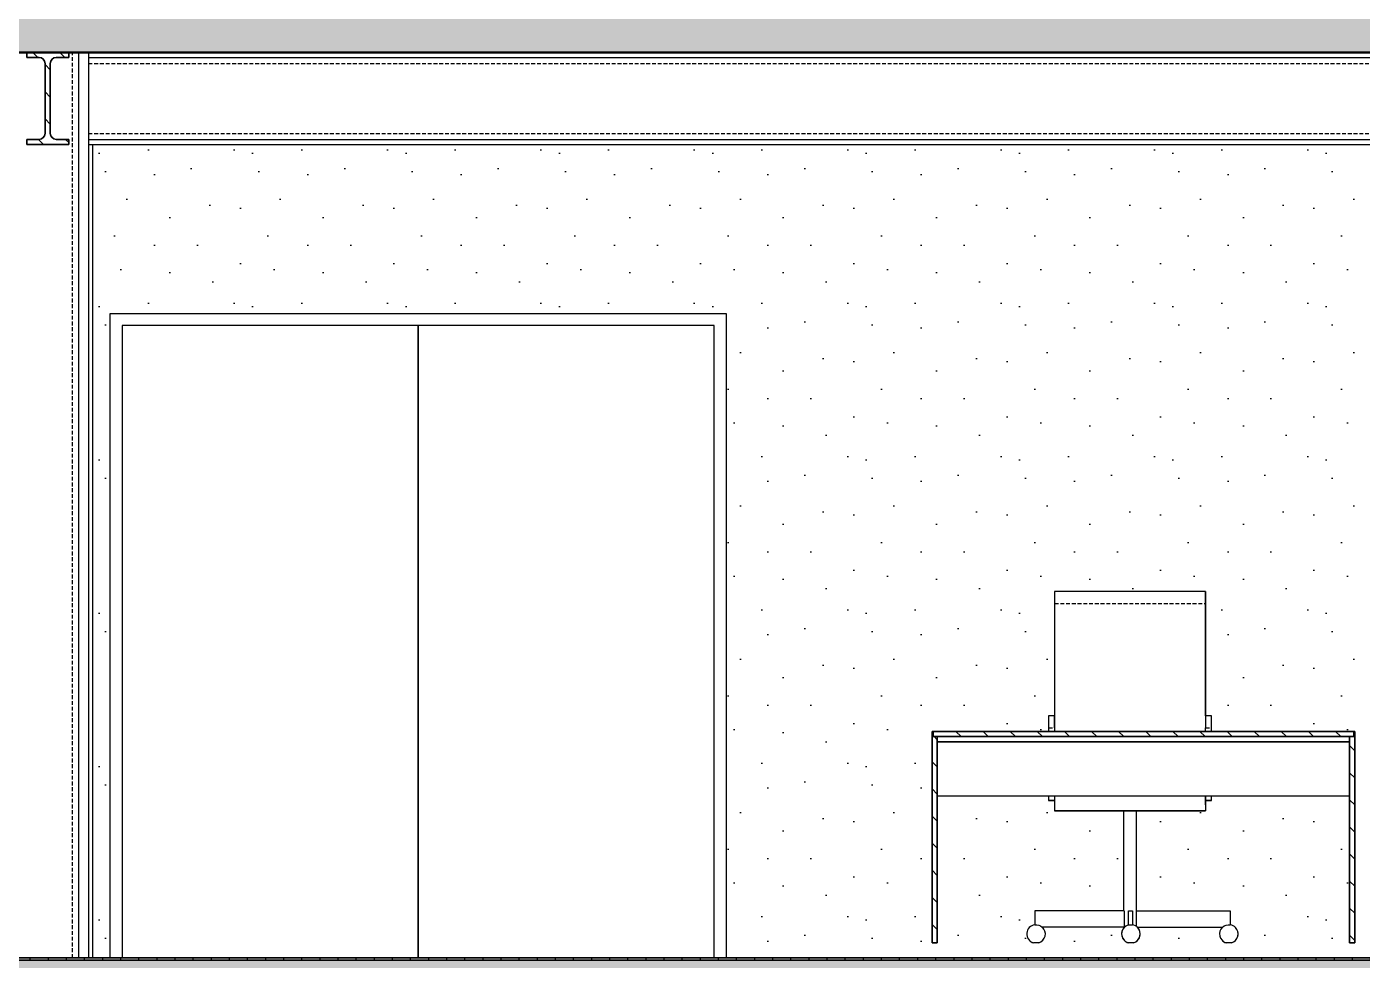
# Model space of a CAD drawing. Header units: millimetres. Extents: x -100 to 224448, y 0 to 22177.
# Drawn here: x 80044 to 84468, y 13592 to 16685 of the extents above; entities that cross this region are included whole.
import ezdxf

# ---------------------------------------------------------------- set-up
doc = ezdxf.new("R2010")
doc.units = ezdxf.units.MM
doc.linetypes.add('DASHED', pattern=[19.05, 12.7, -6.35])
doc.layers.get('0').update_dxf_attribs({"true_color": 0xdfdfdf})
for name, color, linetype in [('Background_0', 7, 'Continuous'), ('Background_DOOR_FRAME', 253, 'Continuous'), ('Background_DOOR_PANEL', 255, 'Continuous'), ('Boundary_0', 7, 'Continuous'), ('Boundary_Floor_ Ceramic Tiles', 7, 'Continuous'), ('Boundary_Screed', 7, 'Continuous'), ('Elevation_Plaster_ Cement', 7, 'Continuous'), ('Fill_0', 7, 'Continuous'), ('Fill_Concrete_ Reinforced', 85, 'Continuous'), ('Fill_Floor_ Ceramic Tiles', 251, 'Continuous'), ('Fill_Screed', 251, 'Continuous'), ('Viewport border', 7, 'Continuous')]:
    doc.layers.add(name, color=color, linetype=linetype)
for name, color, linetype, lineweight in [('Background_Concrete_ Reinforced', 7, 'Continuous', 9), ('Background_Floor_ Ceramic Tiles', 7, 'Continuous', 9), ('Background_Plaster_ Cement', 7, 'Continuous', 9), ('Background_Screed', 7, 'Continuous', 9), ('Boundary_Concrete_ Reinforced', 99, 'Continuous', 50)]:
    doc.layers.add(name, color=color, linetype=linetype, lineweight=lineweight)
doc.layers.add('BIM_ROOM_LINES', color=7, linetype='Continuous', plot=False)

# ---------------------------------------------------------------- blocks, each defined once
blk = doc.blocks.new("AA'__section__..%5CMainBuilding.dwg", base_point=(4426.8, -9050, 0))
at = {"layer": 'Elevation_Plaster_ Cement'}
h = blk.add_hatch(dxfattribs=at)
h.set_pattern_fill('DOTS2', color=256, scale=20, style=0)
h.paths.add_polyline_path([(11165.9, 7245), (11165.9, 4550), (11180.9, 4550), (11180.9, 7245)])
h = blk.add_hatch(dxfattribs=at)
h.set_pattern_fill('DOTS2', color=256, scale=20, style=0)
h.paths.add_polyline_path([(13278.1, 6685), (13278.1, 4550), (20835.9, 4550), (20835.9, 7245), (11180.9, 7245), (11180.9, 4550), (11238.1, 4550), (11238.1, 6685)])
h.paths.add_polyline_path([(13977.5, 4600), (13960.5, 4600), (13960.5, 5300), (13963.5, 5300), (14346.4, 5300), (14346.4, 5311.9), (14346.4, 5340.2), (14346.4, 5351.9), (14366.4, 5351.9), (14366.4, 5724.1), (14366.4, 5752.4), (14366.4, 5764.1), (14866.4, 5764.1), (14866.4, 5755.3), (14866.4, 5752.4), (14866.4, 5734.1), (14866.4, 5724.1), (14866.4, 5351.9), (14886.4, 5351.9), (14886.4, 5340.2), (14886.4, 5321.9), (14886.4, 5313.1), (14886.4, 5311.9), (14886.4, 5300), (15357.5, 5300), (15360.5, 5300), (15360.5, 4600), (15343.5, 4600), (15343.5, 5086), (14886.4, 5086), (14886.4, 5071.2), (14866.4, 5071.2), (14866.4, 5056.9), (14866.4, 5042.8), (14866.4, 5036.9), (14636.9, 5036.9), (14636.9, 4705.4), (14947.8, 4705.4), (14947.8, 4660, -0.168014), (14965.7, 4650.7, -0.191533), (14974.1, 4629.5, -0.33166), (14952.1, 4600), (14934.5, 4600, -0.131778), (14920.9, 4608.4, -0.414557), (14922.2, 4651.9), (14640.1, 4651.9, -0.006299), (14640.7, 4651.4, -0.008243), (14641.4, 4650.7, -0.191527), (14649.8, 4629.5, -0.331657), (14627.8, 4600), (14619, 4600), (14610.2, 4600, -0.131769), (14596.6, 4608.4, -0.414572), (14597.9, 4651.9), (14596.2, 4651.9), (14595.9, 4651.9), (14326, 4651.9, -0.206646), (14335.7, 4629.5, -0.331656), (14313.7, 4600), (14296.1, 4600, -0.131779), (14282.5, 4608.4, -0.606132), (14300.3, 4660), (14300.3, 4705.4), (14595.9, 4705.4), (14595.9, 5036.9), (14366.4, 5036.9), (14366.4, 5071.2), (14346.4, 5071.2), (14346.4, 5086), (13977.5, 5086)], flags=16)
h.paths.add_polyline_path([(15427.5, 4600), (15410.5, 4600), (15410.5, 5300), (15413.5, 5300), (15796.4, 5300), (15796.4, 5311.9), (15796.4, 5340.2), (15796.4, 5351.9), (15816.4, 5351.9), (15816.4, 5724.1), (15816.4, 5752.4), (15816.4, 5764.1), (16316.4, 5764.1), (16316.4, 5755.3), (16316.4, 5752.4), (16316.4, 5734.1), (16316.4, 5724.1), (16316.4, 5351.9), (16336.4, 5351.9), (16336.4, 5340.2), (16336.4, 5321.9), (16336.4, 5313.1), (16336.4, 5311.9), (16336.4, 5300), (16807.5, 5300), (16810.5, 5300), (16810.5, 4600), (16793.5, 4600), (16793.5, 5086), (16336.4, 5086), (16336.4, 5071.2), (16316.4, 5071.2), (16316.4, 5056.9), (16316.4, 5042.8), (16316.4, 5036.9), (16086.9, 5036.9), (16086.9, 4705.4), (16397.8, 4705.4), (16397.8, 4660, -0.168012), (16415.7, 4650.7, -0.191533), (16424.1, 4629.5, -0.33166), (16402.1, 4600), (16384.5, 4600, -0.131775), (16370.9, 4608.4, -0.414564), (16372.2, 4651.9), (16090.1, 4651.9, -0.006296), (16090.7, 4651.4, -0.008248), (16091.4, 4650.7, -0.191524), (16099.8, 4629.5, -0.331661), (16077.8, 4600), (16069, 4600), (16060.2, 4600, -0.131771), (16046.6, 4608.4, -0.414569), (16047.9, 4651.9), (16046.2, 4651.9), (16045.9, 4651.9), (15776, 4651.9, -0.206646), (15785.7, 4629.5, -0.33166), (15763.7, 4600), (15746.1, 4600, -0.131775), (15732.5, 4608.4, -0.606132), (15750.3, 4660), (15750.3, 4705.4), (16045.9, 4705.4), (16045.9, 5036.9), (15816.4, 5036.9), (15816.4, 5071.2), (15796.4, 5071.2), (15796.4, 5086), (15427.5, 5086)], flags=16)
h.paths.add_polyline_path([(16877.5, 4600), (16860.5, 4600), (16860.5, 5300), (16863.5, 5300), (17246.4, 5300), (17246.4, 5311.9), (17246.4, 5340.2), (17246.4, 5351.9), (17266.4, 5351.9), (17266.4, 5724.1), (17266.4, 5752.4), (17266.4, 5764.1), (17766.4, 5764.1), (17766.4, 5755.3), (17766.4, 5752.4), (17766.4, 5734.1), (17766.4, 5724.1), (17766.4, 5351.9), (17786.4, 5351.9), (17786.4, 5340.2), (17786.4, 5321.9), (17786.4, 5313.1), (17786.4, 5311.9), (17786.4, 5300), (18257.5, 5300), (18260.5, 5300), (18260.5, 4600), (18243.5, 4600), (18243.5, 5086), (17786.4, 5086), (17786.4, 5071.2), (17766.4, 5071.2), (17766.4, 5056.9), (17766.4, 5042.8), (17766.4, 5036.9), (17536.9, 5036.9), (17536.9, 4705.4), (17847.8, 4705.4), (17847.8, 4660, -0.168012), (17865.7, 4650.7, -0.191533), (17874.1, 4629.5, -0.33166), (17852.1, 4600), (17834.5, 4600, -0.131775), (17820.9, 4608.4, -0.414564), (17822.2, 4651.9), (17540.1, 4651.9, -0.006296), (17540.7, 4651.4, -0.008248), (17541.4, 4650.7, -0.191524), (17549.8, 4629.5, -0.331661), (17527.8, 4600), (17519, 4600), (17510.2, 4600, -0.131771), (17496.6, 4608.4, -0.414569), (17497.9, 4651.9), (17496.2, 4651.9), (17495.9, 4651.9), (17226, 4651.9, -0.206646), (17235.7, 4629.5, -0.33166), (17213.7, 4600), (17196.1, 4600, -0.131775), (17182.5, 4608.4, -0.606132), (17200.3, 4660), (17200.3, 4705.4), (17495.9, 4705.4), (17495.9, 5036.9), (17266.4, 5036.9), (17266.4, 5071.2), (17246.4, 5071.2), (17246.4, 5086), (16877.5, 5086)], flags=16)
at = {"layer": 'Fill_0', "extrusion": (-1.74004e-16, 1.40311e-28, -1)}
h = blk.add_hatch(dxfattribs=at)
h.set_pattern_fill('ANSI31', color=256, scale=20, style=0)
h.set_pattern_definition([(45, (-5595.9, -5200), (-44.90128, 44.90128), [])])
edge = h.paths.add_edge_path()
edge.add_line((-11100.4, 7550), (-11100.4, 7533.3))
edge.add_line((-11100.4, 7533.3), (-11059.5, 7533.3))
edge.add_spline(control_points=[(-11059.5, 7533.3), (-11039.6, 7533.3), (-11039.6, 7513.4)], knot_values=[-0.785398, -0.785398, -0.785398, 0.785398, 0.785398, 0.785398], weights=[1, 0.707107, 1], degree=2, periodic=0)
edge.add_line((-11039.6, 7513.4), (-11039.6, 7281.6))
edge.add_spline(control_points=[(-11039.6, 7281.6), (-11039.6, 7261.7), (-11059.5, 7261.7)], knot_values=[-0.785398, -0.785398, -0.785398, 0.785398, 0.785398, 0.785398], weights=[1, 0.707107, 1], degree=2, periodic=0)
edge.add_line((-11059.5, 7261.7), (-11100.4, 7261.7))
edge.add_line((-11100.4, 7261.7), (-11100.4, 7245))
edge.add_line((-11100.4, 7245), (-10961.4, 7245))
edge.add_line((-10961.4, 7245), (-10961.4, 7261.7))
edge.add_line((-10961.4, 7261.7), (-11002.3, 7261.7))
edge.add_spline(control_points=[(-11002.3, 7261.7), (-11022.2, 7261.7), (-11022.2, 7281.6)], knot_values=[-0.785398, -0.785398, -0.785398, 0.785398, 0.785398, 0.785398], weights=[1, 0.707107, 1], degree=2, periodic=0)
edge.add_line((-11022.2, 7281.6), (-11022.2, 7513.4))
edge.add_spline(control_points=[(-11022.2, 7513.4), (-11022.2, 7533.3), (-11002.3, 7533.3)], knot_values=[-0.785398, -0.785398, -0.785398, 0.785398, 0.785398, 0.785398], weights=[1, 0.707107, 1], degree=2, periodic=0)
edge.add_line((-11002.3, 7533.3), (-10961.4, 7533.3))
edge.add_line((-10961.4, 7533.3), (-10961.4, 7550))
edge.add_line((-10961.4, 7550), (-11100.4, 7550))
at = {"layer": 'Fill_0', "extrusion": (-1.97173e-15, 4.65708e-17, -1)}
h = blk.add_hatch(dxfattribs=at)
h.set_pattern_fill('ANSI31', color=256, scale=20, style=0)
h.set_pattern_definition([(45, (-5595.9, -5200), (-44.90128, 44.90128), [])])
h.paths.add_polyline_path([(-13963.5, 5300), (-13963.5, 5283), (-13977.5, 5283), (-13977.5, 4600), (-13960.5, 4600), (-13960.5, 5300)])
at = {"layer": 'Fill_0', "extrusion": (6.00674e-20, -4.99064e-16, -1)}
h = blk.add_hatch(dxfattribs=at)
h.set_pattern_fill('ANSI31', color=256, scale=20, style=0)
h.set_pattern_definition([(45, (-5595.9, -5200), (-44.90128, 44.90128), [])])
h.paths.add_polyline_path([(-13963.5, 5300), (-15357.5, 5300), (-15357.5, 5283), (-13963.5, 5283)])
at = {"layer": 'Fill_0', "extrusion": (1.83531e-15, -5.85428e-17, -1)}
h = blk.add_hatch(dxfattribs=at)
h.set_pattern_fill('ANSI31', color=256, scale=20, style=0)
h.set_pattern_definition([(45, (-5595.9, -5200), (-44.90128, 44.90128), [])])
h.paths.add_polyline_path([(-15357.5, 5283), (-15357.5, 5300), (-15360.5, 5300), (-15360.5, 4600), (-15343.5, 4600), (-15343.5, 5283)])
at = {"layer": 'Fill_Concrete_ Reinforced', "extrusion": (1.66128e-17, 2.88827e-15, -1)}
h = blk.add_hatch(dxfattribs=at)
h.set_pattern_fill('CONCRETE1', color=256, scale=20, angle=15, style=0)
h.set_pattern_definition([(15, (-5595.9, -5200), (287.368, 497.736), [50.8, -355.6]), (105, (-5595.9, -5200), (-497.736, 287.368), [50.8, -355.6]), (150, (-5546.83, -5186.85), (-392.5523, -105.184), [71.842, -502.8944]), (15, (-5606, -4966.04), (287.368, 497.736), [50.8, -355.6]), (60, (-5574.9, -4984), (-105.184, 392.5523), [35.921, -538.8154]), (150, (-5574.9, -4984), (-392.5523, -105.184), [35.921, -538.8154]), (15, (-5485.1, -4828.46), (287.368, 497.736), [71.842, -334.558]), (60, (-5485.1, -4828.46), (-105.184, 392.5523), [50.8, -523.9364]), (150, (-5415.7, -4809.87), (-392.5523, -105.184), [50.8, -523.9364]), (105, (-5352.3, -5029.55), (-497.736, 287.368), [50.8, -355.6]), (60, (-5352.32, -5029.55), (-105.184, 392.5523), [35.921, -538.8154]), (150, (-5334.36, -4998.44), (-392.5523, -105.184), [35.921, -538.8154]), (15, (-5573.13, -5088.7), (287.368, 497.736), [25.4, -340.36]), (15, (-5305, -4911.7), (287.368, 497.736), [25.4, -340.36]), (105, (-5440.83, -4895.5), (-497.736, 287.368), [25.4, -340.36]), (150, (-5332.6, -5103.15), (-392.5523, -105.184), [35.921, -538.8154]), (150, (-5576.65, -4879.3), (-392.5523, -105.184), [35.921, -538.8154]), (60, (-5446.4, -5021.9), (-105.184, 392.5523), [35.921, -538.8154]), (105, (-5474.1, -5114.77), (-497.736, 287.368), [6.35, -400.05]), (105, (-5500.1, -4944.24), (-497.736, 287.368), [6.35, -400.05]), (105, (-5334.15, -4827.46), (-497.736, 287.368), [6.35, -400.05]), (105, (-5272.14, -5034.36), (-497.736, 287.368), [6.35, -400.05])])
h.paths.add_polyline_path([(-26015.9, 7550), (-5775.9, 7550), (-5775.9, 7720), (-5915.9, 7720), (-25875.9, 7720), (-26015.9, 7720)])
at = {"layer": 'Fill_Floor_ Ceramic Tiles', "extrusion": (2.10113e-17, -4.02994e-14, -1)}
h = blk.add_hatch(dxfattribs=at)
h.set_pattern_fill('_USER', color=256, scale=60, angle=90, style=0, pattern_type=0)
h.set_pattern_definition([(90, (-5595.9, -5200), (-60, -2e-13), [])])
h.paths.add_polyline_path([(-5915.9, 4550), (-25875.9, 4550), (-25875.9, 4542), (-5915.9, 4542)])
at = {"layer": 'Fill_Screed', "extrusion": (2.11813e-17, 1.06051e-15, -1)}
h = blk.add_hatch(dxfattribs=at)
h.set_pattern_fill('SCREED', color=256, scale=20, angle=15, style=0)
h.set_pattern_definition([(15, (-5595.9, -5200), (915.6406, 508.3053), [-127, 0, -381, 0]), (15, (-5599.19, -5187.73), (915.6406, 508.3053), [-50.8, 0, -177.8, 0, -91.44, 0, -381, 0]), (15, (-5602.47, -5175.47), (915.6406, 508.3053), [-25.4, 0, -127, 0, -127, 0, -279.4, 0, -91.44, 0]), (15, (-5605.76, -5163.2), (915.6406, 508.3053), [-91.44, 0, -406.4, 0]), (15, (-5609.05, -5150.93), (915.6406, 508.3053), [-304.8, 0, -304.8, 0]), (15, (-5612.34, -5138.66), (915.6406, 508.3053), [-431.8, 0]), (15, (-5615.62, -5126.4), (915.6406, 508.3053), [-127, 0, -558.8, 0]), (15, (-5618.9, -5114.13), (915.6406, 508.3053), [-177.8, 0, -101.6, 0]), (15, (-5622.2, -5101.86), (915.6406, 508.3053), [-254, 0]), (15, (-5628.77, -5077.33), (915.6406, 508.3053), [-35.56, 0, -381, 0, -228.6, 0]), (15, (-5632.06, -5065.06), (915.6406, 508.3053), [-50.8, 0, -5.08, 0, -127, 0]), (15, (-5635.34, -5052.8), (915.6406, 508.3053), [-25.4, 0, -330.2, 0, -381, 0]), (15, (-5638.63, -5040.53), (915.6406, 508.3053), [-254, 0]), (15, (-5641.92, -5028.26), (915.6406, 508.3053), [-127, 0, -533.4, 0]), (15, (-5648.5, -5003.72), (915.6406, 508.3053), [-609.6, 0]), (15, (-5651.78, -4991.46), (915.6406, 508.3053), [-127, 0, -10.16, 0, -177.8, 0]), (15, (-5655.07, -4979.2), (915.6406, 508.3053), [-35.56, 0, -254, 0, -101.6, 0, -177.8, 0, -203.2, 0]), (15, (-5658.35, -4966.92), (915.6406, 508.3053), [-76.2, 0, -101.6, 0, -254, 0, -10.16, 0, -127, 0]), (15, (-5661.64, -4954.65), (915.6406, 508.3053), [-254, 0])])
h.paths.add_polyline_path([(-5915.9, 4542), (-25875.9, 4542), (-25875.9, 4510), (-5915.9, 4510)])
at = {"linetype": 'DASHED', "extrusion": (0, 1, 1.06547e-32)}
for p, q in [((11112.9, 4550), (11112.9, 7550)), ((11165.9, 7513.4), (20835.9, 7513.4)), ((11165.9, 7281.6), (20835.9, 7281.6)), ((14366.4, 5724.1), (14866.4, 5724.1)), ((14866.4, 5724.1), (14866.4, 5724.1)), ((14346.4, 5311.9), (14366.4, 5311.9)), ((14866.4, 5311.9), (14886.4, 5311.9))]:
    blk.add_line(p, q, dxfattribs=at)
blk.add_line((5427.9, 4550), (41613.9, 4550))
blk.add_line((5427.9, 4550), (41613.9, 4550))
at = {"layer": 'Background_0', "extrusion": (0, 1, 1.06547e-32)}
for p, q in [((10961.4, 7550), (10961.4, 7533.3)), ((11100.4, 7550), (10961.4, 7550)), ((10961.4, 7533.3), (11002.3, 7533.3)), ((11059.5, 7533.3), (11100.4, 7533.3)), ((11100.4, 7550), (11112.9, 7550)), ((11112.9, 7550), (11100.4, 7550)), ((11100.4, 7533.3), (11100.4, 7550)), ((11112.9, 7550), (11127.7, 7550)), ((11127.7, 7550), (11112.9, 7550)), ((11127.7, 7550), (11133.9, 7550)), ((11133.9, 7550), (11127.7, 7550)), ((11165.9, 7550), (11133.9, 7550)), ((11133.9, 4550), (11133.9, 7550)), ((11133.9, 7550), (11165.9, 7550)), ((20835.9, 7550), (11165.9, 7550)), ((11165.9, 7550), (11165.9, 4550)), ((11165.9, 7550), (11165.9, 7533.3)), ((11165.9, 7533.3), (11165.9, 7527.5)), ((11165.9, 7533.3), (20835.9, 7533.3)), ((11165.9, 7527.5), (11165.9, 7513.4)), ((11022.2, 7513.4), (11022.2, 7281.6)), ((11039.6, 7281.6), (11039.6, 7513.4)), ((11165.9, 7513.4), (11165.9, 7281.6)), ((10961.4, 7261.7), (10961.4, 7245)), ((11002.3, 7261.7), (10961.4, 7261.7)), ((11100.4, 7261.7), (11059.5, 7261.7)), ((11100.4, 7245), (11100.4, 7261.7)), ((11165.9, 7281.6), (11165.9, 7267.5)), ((11165.9, 7267.5), (11165.9, 7261.7)), ((11165.9, 7261.7), (20835.9, 7261.7)), ((11165.9, 7261.7), (11165.9, 7245)), ((10961.4, 7245), (11100.4, 7245)), ((11165.9, 7245), (20835.9, 7245)), ((11180.9, 4550), (11180.9, 7245)), ((14366.4, 5764.1), (14366.4, 5752.4)), ((14866.4, 5764.1), (14366.4, 5764.1)), ((14366.4, 5752.4), (14366.4, 5724.1)), ((14866.4, 5764.1), (14866.4, 5752.4)), ((14866.4, 5755.3), (14866.4, 5764.1)), ((14866.4, 5764.1), (14866.4, 5752.4)), ((14866.4, 5734.1), (14866.4, 5755.3)), ((14866.4, 5752.4), (14866.4, 5724.1)), ((14866.4, 5752.4), (14866.4, 5724.1)), ((14366.4, 5724.1), (14366.4, 5300)), ((14866.4, 5351.9), (14866.4, 5734.1)), ((14866.4, 5724.1), (14866.4, 5351.9)), ((14866.4, 5724.1), (14866.4, 5351.9)), ((14346.4, 5351.9), (14346.4, 5340.2)), ((14366.4, 5351.9), (14346.4, 5351.9)), ((14346.4, 5340.2), (14346.4, 5311.9)), ((14346.4, 5311.9), (14346.4, 5300)), ((14366.4, 5340.2), (14366.4, 5351.9)), ((14366.4, 5311.9), (14366.4, 5340.2)), ((14366.4, 5311.9), (14366.4, 5300)), ((14866.4, 5351.9), (14866.4, 5340.2)), ((14886.4, 5351.9), (14866.4, 5351.9)), ((14866.4, 5340.2), (14866.4, 5311.9)), ((14866.4, 5300), (14866.4, 5311.9)), ((14886.4, 5340.2), (14886.4, 5351.9)), ((14886.4, 5340.2), (14886.4, 5351.9)), ((14886.4, 5351.9), (14886.4, 5351.9)), ((14886.4, 5321.9), (14886.4, 5351.9)), ((14886.4, 5311.9), (14886.4, 5340.2)), ((14886.4, 5311.9), (14886.4, 5340.2)), ((14886.4, 5313.1), (14886.4, 5321.9)), ((14886.4, 5300), (14886.4, 5313.1)), ((14886.4, 5300), (14886.4, 5311.9)), ((14886.4, 5300), (14886.4, 5311.9)), ((13960.5, 5300), (13960.5, 4600)), ((13963.5, 5300), (13960.5, 5300)), ((15357.5, 5300), (13963.5, 5300)), ((13963.5, 5300), (13963.5, 5283)), ((13963.5, 5283), (13963.5, 5300)), ((13977.5, 5283), (13963.5, 5283)), ((13963.5, 5283), (15357.5, 5283)), ((13977.5, 5283), (13977.5, 5266)), ((13977.5, 4600), (13977.5, 5283)), ((15343.5, 5283), (13977.5, 5283)), ((13977.5, 5283), (15343.5, 5283)), ((13977.5, 4600), (13977.5, 5283)), ((13977.5, 5266), (13977.5, 5086)), ((13977.5, 5266), (15343.5, 5266)), ((15343.5, 5266), (13977.5, 5266)), ((15343.5, 5283), (15343.5, 4600)), ((15357.5, 5283), (15343.5, 5283)), ((15357.5, 5300), (15357.5, 5283)), ((15357.5, 5283), (15357.5, 5300)), ((15360.5, 5300), (15357.5, 5300)), ((15360.5, 4600), (15360.5, 5300)), ((15360.5, 5300), (15360.5, 5300)), ((15360.5, 4600), (15360.5, 5300)), ((15360.5, 4600), (15360.5, 5300)), ((15360.5, 4600), (15360.5, 5300)), ((14346.4, 5086), (13977.5, 5086)), ((14346.4, 5086), (13977.5, 5086)), ((13977.5, 4600), (13977.5, 5086)), ((15343.5, 5086), (13977.5, 5086)), ((13977.5, 4600), (13977.5, 5086)), ((13977.5, 5086), (13977.5, 5086)), ((14346.4, 5086), (14346.4, 5071.2)), ((14346.4, 5071.2), (14366.4, 5071.2)), ((14366.4, 5071.2), (14346.4, 5071.2)), ((14366.4, 5071.2), (14346.4, 5071.2)), ((14366.4, 5086), (14366.4, 5036.9)), ((14866.4, 5071.2), (14866.4, 5086)), ((14866.4, 5086), (14866.4, 5036.9)), ((14866.4, 5056.9), (14866.4, 5071.2)), ((14886.4, 5071.2), (14866.4, 5071.2)), ((14866.4, 5071.2), (14886.4, 5071.2)), ((14886.4, 5071.2), (14866.4, 5071.2)), ((14866.4, 5071.2), (14866.4, 5036.9)), ((14866.4, 5056.9), (14866.4, 5042.8)), ((15343.5, 5086), (14886.4, 5086)), ((15343.5, 5086), (14886.4, 5086)), ((14886.4, 5071.2), (14886.4, 5086)), ((14886.4, 5071.2), (14886.4, 5086)), ((14886.4, 5071.2), (14886.4, 5086)), ((14595.9, 5036.9), (14366.4, 5036.9)), ((14366.4, 5036.9), (14595.9, 5036.9)), ((14866.4, 5036.9), (14366.4, 5036.9)), ((14595.9, 4705.4), (14595.9, 5036.9)), ((14595.9, 5036.9), (14636.9, 5036.9)), ((14866.4, 5036.9), (14636.9, 5036.9)), ((14636.9, 5036.9), (14866.4, 5036.9)), ((14636.9, 5036.9), (14636.9, 4705.4)), ((14636.9, 5036.9), (14636.9, 4705.4)), ((14636.9, 5036.9), (14636.9, 4705.4)), ((14866.4, 5042.8), (14866.4, 5036.9)), ((14300.3, 4705.4), (14300.3, 4659.6)), ((14596.2, 4705.4), (14300.3, 4705.4)), ((14596.2, 4705.4), (14596.2, 4651.9)), ((14611.4, 4705.4), (14624.1, 4705.4)), ((14611.4, 4659), (14611.4, 4705.4)), ((14624.1, 4705.4), (14624.1, 4659.6)), ((14636.6, 4705.4), (14636.6, 4654.8)), ((14636.6, 4705.4), (14947.8, 4705.4)), ((14947.8, 4705.4), (14947.8, 4660)), ((14947.8, 4705.4), (14947.8, 4659.6)), ((14947.8, 4705.4), (14947.8, 4705.4)), ((14947.8, 4705.4), (14947.8, 4660)), ((14325.4, 4651.9), (14326, 4651.9)), ((14596.2, 4651.9), (14325.4, 4651.9)), ((14596.2, 4651.9), (14326, 4651.9)), ((14597.9, 4651.9), (14326, 4651.9)), ((14595.9, 4651.9), (14597.9, 4651.9)), ((14595.9, 4651.9), (14597.9, 4651.9)), ((14595.9, 4651.9), (14597.9, 4651.9)), ((14595.9, 4651.9), (14597.9, 4651.9)), ((14595.9, 4651.9), (14597.9, 4651.9)), ((14624.1, 4659.6), (14624.1, 4659.9)), ((14640.1, 4651.9), (14922.8, 4651.9)), ((14640.1, 4651.9), (14922.2, 4651.9)), ((14640.1, 4651.9), (14922.2, 4651.9)), ((14922.2, 4651.9), (14922.8, 4651.9)), ((14947.8, 4659.6), (14947.8, 4660)), ((13960.5, 4600), (13960.5, 4600)), ((13977.5, 4600), (13960.5, 4600)), ((13960.5, 4600), (13977.5, 4600)), ((13977.5, 4600), (13960.5, 4600)), ((13977.5, 4600), (13960.5, 4600)), ((14313.7, 4600), (14296.1, 4600)), ((14313.7, 4600), (14296.1, 4600)), ((14313.7, 4600), (14296.1, 4600)), ((14619, 4600), (14610.2, 4600)), ((14619, 4600), (14610.2, 4600)), ((14619, 4600), (14610.2, 4600)), ((14619, 4600), (14610.2, 4600)), ((14619, 4600), (14610.2, 4600)), ((14619, 4600), (14610.2, 4600)), ((14627.8, 4600), (14619, 4600)), ((14627.8, 4600), (14619, 4600)), ((14627.8, 4600), (14619, 4600)), ((14627.8, 4600), (14619, 4600)), ((14627.8, 4600), (14619, 4600)), ((14627.8, 4600), (14619, 4600)), ((14952.1, 4600), (14934.5, 4600)), ((14952.1, 4600), (14934.5, 4600)), ((14952.1, 4600), (14934.5, 4600)), ((15343.5, 4600), (15360.5, 4600)), ((15343.5, 4600), (15360.5, 4600)), ((15343.5, 4600), (15343.5, 4600)), ((15343.5, 4600), (15360.5, 4600)), ((15343.5, 4600), (15360.5, 4600))]:
    blk.add_line(p, q, dxfattribs=at)
at = {"layer": 'Background_0', "extrusion": (0, 0, -1)}
for centre, start, end in [((-11002.3, 7513.4), 90, 180), ((-11059.5, 7513.4), 0, 90), ((-11002.3, 7281.6), 180, 270), ((-11059.5, 7281.6), 270, 0)]:
    blk.add_arc(centre, 19.9, start, end, dxfattribs=at)
at = {"layer": 'Background_0'}
for centre, start, end in [((14304.9, 4629.5), 98.4808, 253.3948), ((14304.9, 4629.5), 286.6064, 46.7024), ((14304.9, 4629.5), 286.6064, 46.7024), ((14304.9, 4629.5), 286.6064, 46.7024), ((14619, 4629.5), 104.2703, 253.3946), ((14619, 4629.5), 133.2982, 253.3946), ((14619, 4629.5), 133.2934, 253.3946), ((14619, 4629.5), 286.6061, 80.5177), ((14619, 4629.5), 286.6061, 45.2586), ((14619, 4629.5), 286.6061, 43.3695), ((14619, 4629.5), 286.6061, 43.3705), ((14619, 4629.5), 286.6061, 43.3698), ((14619, 4629.5), 286.6061, 43.3695), ((14943.3, 4629.5), 133.2986, 253.3941), ((14943.3, 4629.5), 286.6056, 81.5187), ((14943.3, 4629.5), 286.6056, 43.3708), ((14943.3, 4629.5), 286.6056, 43.3689), ((14304.9, 4629.5), 223.3663, 253.3948), ((14304.9, 4629.5), 223.3667, 253.3948), ((14619, 4629.5), 223.3684, 253.3946), ((14619, 4629.5), 223.3684, 253.3946), ((14619, 4629.5), 223.3684, 253.3946), ((14943.3, 4629.5), 223.3658, 253.3941), ((14943.3, 4629.5), 223.3677, 253.3941)]:
    blk.add_arc(centre, 30.8, start, end, dxfattribs=at)
at = {"layer": 'Background_0', "extrusion": (2.73546e-15, 4.07942e-16, -1)}
for centre, start, end in [((-14304.9, 4629.5), 81.4007, 132.4489), ((-14943.3, 4629.5), 47.5511, 98.5993)]:
    blk.add_arc(centre, 30.4, start, end, dxfattribs=at)
at = {"layer": 'Background_0', "extrusion": (2.79669e-15, 4.07942e-16, -1)}
blk.add_arc((-14619, 4629.5), 30.5, 75.5688, 99.5879, dxfattribs=at)
at = {"layer": 'Background_Concrete_ Reinforced', "extrusion": (0, 1, 1.06547e-32)}
blk.add_line((5775.9, 7550), (26015.9, 7550), dxfattribs=at)
at = {"layer": 'Background_DOOR_FRAME', "extrusion": (0, 1, 1.06547e-32)}
for p, q in [((11238.1, 6685), (13278.1, 6685)), ((11238.1, 4550), (11238.1, 6685)), ((13278.1, 6685), (13278.1, 4550)), ((13238.1, 6645), (11278.1, 6645)), ((11278.1, 6645), (11278.1, 4550)), ((13238.1, 4550), (13238.1, 6645))]:
    blk.add_line(p, q, dxfattribs=at)
at = {"layer": 'Background_DOOR_PANEL', "extrusion": (0, 1, 1.06547e-32)}
for p, q in [((12258.1, 4550), (12258.1, 6645)), ((12258.1, 6645), (12258.1, 4550))]:
    blk.add_line(p, q, dxfattribs=at)
at = {"layer": 'Background_Floor_ Ceramic Tiles', "extrusion": (0, 1, 1.06547e-32)}
for p, q in [((25875.9, 4550), (5915.9, 4550)), ((5915.9, 4542), (25875.9, 4542))]:
    blk.add_line(p, q, dxfattribs=at)
at = {"layer": 'Background_Plaster_ Cement', "extrusion": (0, 1, 1.06547e-32)}
for p, q in [((11238.1, 4550), (11238.1, 6685)), ((11238.1, 6685), (13278.1, 6685)), ((13278.1, 6685), (13278.1, 4550))]:
    blk.add_line(p, q, dxfattribs=at)
at = {"layer": 'Background_Screed', "extrusion": (0, 1, 1.06547e-32)}
blk.add_line((25875.9, 4542), (5915.9, 4542), dxfattribs=at)
at = {"layer": 'BIM_ROOM_LINES', "extrusion": (0, 1, 1.06547e-32)}
for p, q in [((5927.9, 7550), (25863.9, 7550)), ((25863.9, 4550), (5927.9, 4550))]:
    blk.add_line(p, q, dxfattribs=at)
at = {"layer": 'Boundary_0', "extrusion": (0, 1, 1.06547e-32)}
for p, q in [((10961.4, 7533.3), (10961.4, 7550)), ((10961.4, 7550), (11100.4, 7550)), ((11002.3, 7533.3), (10961.4, 7533.3)), ((11100.4, 7533.3), (11059.5, 7533.3)), ((11100.4, 7550), (11100.4, 7533.3)), ((11022.2, 7281.6), (11022.2, 7513.4)), ((11039.6, 7513.4), (11039.6, 7281.6)), ((10961.4, 7245), (10961.4, 7261.7)), ((10961.4, 7261.7), (11002.3, 7261.7)), ((11059.5, 7261.7), (11100.4, 7261.7)), ((11100.4, 7261.7), (11100.4, 7245)), ((11100.4, 7245), (10961.4, 7245)), ((13960.5, 4600), (13960.5, 5300)), ((13960.5, 5300), (13963.5, 5300)), ((13963.5, 5300), (15357.5, 5300)), ((13963.5, 5283), (13963.5, 5300)), ((13963.5, 5300), (13963.5, 5283)), ((15357.5, 5283), (13963.5, 5283)), ((13963.5, 5283), (13977.5, 5283)), ((13977.5, 5283), (13977.5, 4600)), ((15343.5, 4600), (15343.5, 5283)), ((15343.5, 5283), (15357.5, 5283)), ((15357.5, 5300), (15357.5, 5283)), ((15357.5, 5283), (15357.5, 5300)), ((15357.5, 5300), (15360.5, 5300)), ((15360.5, 5300), (15360.5, 4600)), ((13977.5, 4600), (13960.5, 4600)), ((15360.5, 4600), (15343.5, 4600))]:
    blk.add_line(p, q, dxfattribs=at)
at = {"layer": 'Boundary_0'}
for centre, start, end in [((11002.3, 7513.4), 0, 90), ((11059.5, 7513.4), 90, 180), ((11002.3, 7281.6), 270, 0), ((11059.5, 7281.6), 180, 270)]:
    blk.add_arc(centre, 19.9, start, end, dxfattribs=at)
at = {"layer": 'Boundary_Concrete_ Reinforced', "extrusion": (0, 1, 1.06547e-32)}
blk.add_line((26015.9, 7550), (5775.9, 7550), dxfattribs=at)
at = {"layer": 'Boundary_Floor_ Ceramic Tiles', "extrusion": (0, 1, 1.06547e-32)}
for p, q in [((5915.9, 4550), (25875.9, 4550)), ((25875.9, 4542), (5915.9, 4542))]:
    blk.add_line(p, q, dxfattribs=at)
at = {"layer": 'Boundary_Screed', "extrusion": (0, 1, 1.06547e-32)}
blk.add_line((5915.9, 4542), (25875.9, 4542), dxfattribs=at)

msp = doc.modelspace()

# ---------------------------------------------------------------- block references
at = {"layer": 'Viewport border'}
msp.add_blockref("AA'__section__..%5CMainBuilding.dwg", (73509.6, 0), dxfattribs=at)

doc.saveas('drawing.dxf')
